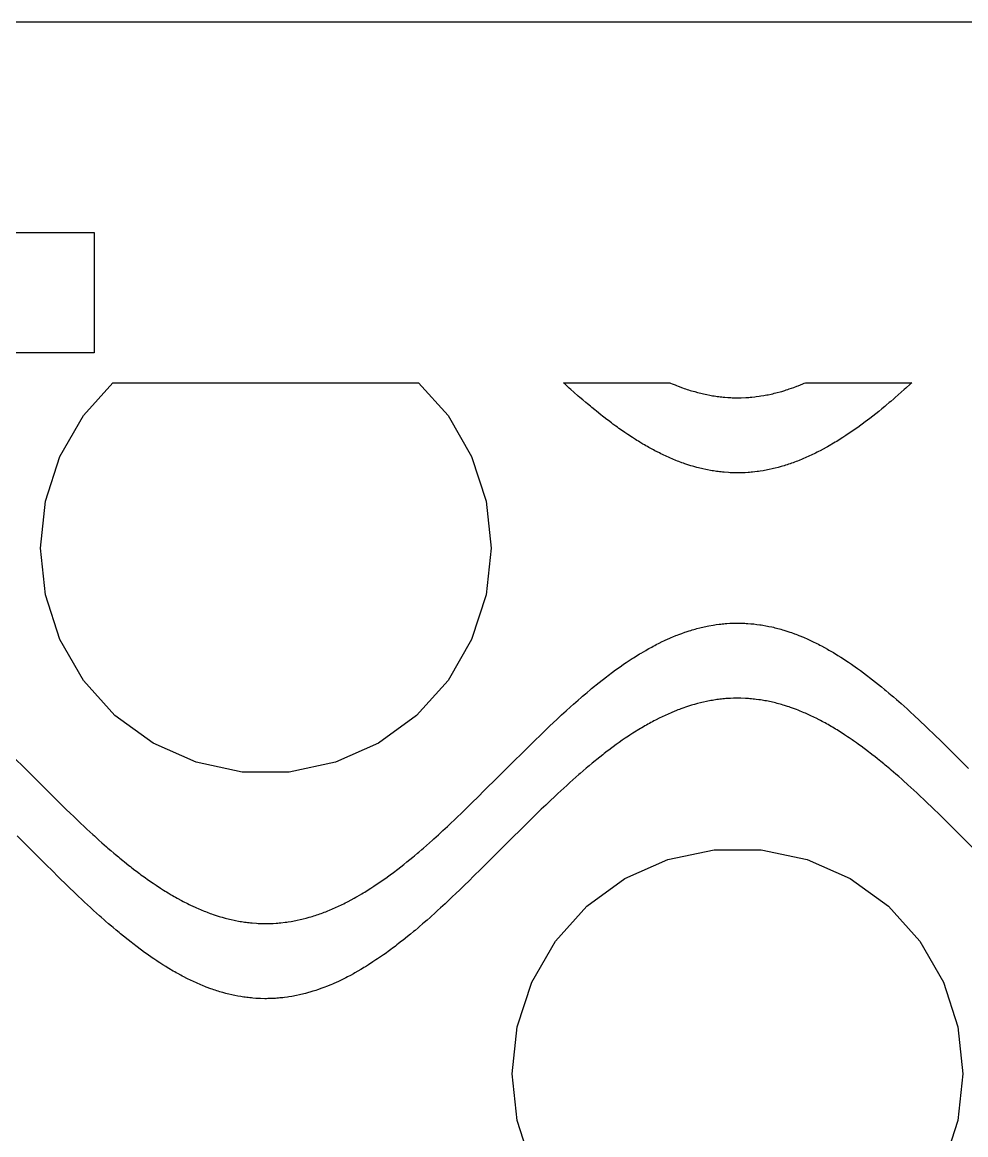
# Model space of a CAD drawing. Header units: metres. Extents: x 20 to 1108, y 20 to 485.
# Drawn here: x 571.53 to 602.94, y 447.62 to 484.65 of the extents above; entities that cross this region are included whole.
import ezdxf

# ---------------------------------------------------------------- set-up
doc = ezdxf.new("R2010")
doc.units = ezdxf.units.M

msp = doc.modelspace()

# ---------------------------------------------------------------- linework, layer by layer
for p, q in [((638.926, 484.652), (488.926, 484.652)), ((553.926, 477.652), (573.926, 477.652)), ((573.926, 477.652), (573.926, 473.652)), ((573.926, 473.652), (553.926, 473.652)), ((573.567, 471.561), (574.549, 472.652)), ((574.549, 472.652), (584.719, 472.652)), ((584.719, 472.652), (585.702, 471.561)), ((589.59, 472.612), (589.545, 472.652)), ((589.545, 472.652), (593.087, 472.652)), ((589.64, 472.567), (589.59, 472.612)), ((589.74, 472.476), (589.64, 472.567)), ((593.087, 472.652), (593.113, 472.642)), ((593.113, 472.642), (593.163, 472.62)), ((593.163, 472.62), (593.262, 472.579)), ((593.262, 472.579), (593.313, 472.559)), ((593.313, 472.559), (593.363, 472.539)), ((593.363, 472.539), (593.512, 472.484)), ((597.063, 472.445), (597.212, 472.498)), ((597.212, 472.498), (597.312, 472.535)), ((597.312, 472.535), (597.363, 472.555)), ((597.363, 472.555), (597.512, 472.616)), ((597.512, 472.616), (597.562, 472.638)), ((597.562, 472.638), (597.597, 472.652)), ((597.597, 472.652), (601.138, 472.652)), ((601.09, 472.609), (600.94, 472.472)), ((601.138, 472.652), (601.09, 472.609)), ((589.79, 472.431), (589.74, 472.476)), ((589.89, 472.342), (589.79, 472.431)), ((590.04, 472.21), (589.89, 472.342)), ((590.09, 472.166), (590.04, 472.21)), ((590.19, 472.08), (590.09, 472.166)), ((593.512, 472.484), (593.562, 472.466)), ((593.562, 472.466), (593.613, 472.448)), ((593.613, 472.448), (593.663, 472.432)), ((593.663, 472.432), (593.712, 472.416)), ((593.712, 472.416), (593.762, 472.4)), ((593.762, 472.4), (593.812, 472.385)), ((593.812, 472.385), (593.863, 472.37)), ((593.863, 472.37), (593.913, 472.356)), ((593.913, 472.356), (594.012, 472.328)), ((594.012, 472.328), (594.063, 472.316)), ((594.063, 472.316), (594.113, 472.303)), ((594.113, 472.303), (594.212, 472.279)), ((594.212, 472.279), (594.262, 472.269)), ((594.262, 472.269), (594.313, 472.258)), ((594.313, 472.258), (594.413, 472.238)), ((594.413, 472.238), (594.512, 472.221)), ((594.512, 472.221), (594.563, 472.213)), ((594.563, 472.213), (594.613, 472.205)), ((594.613, 472.205), (594.663, 472.198)), ((594.663, 472.198), (594.712, 472.193)), ((594.712, 472.193), (594.762, 472.186)), ((594.762, 472.186), (594.812, 472.181)), ((594.812, 472.181), (594.863, 472.176)), ((594.863, 472.176), (594.913, 472.171)), ((594.913, 472.171), (595.012, 472.163)), ((595.012, 472.163), (595.062, 472.16)), ((595.062, 472.16), (595.113, 472.157)), ((595.113, 472.157), (595.163, 472.155)), ((595.163, 472.155), (595.313, 472.152)), ((595.313, 472.152), (595.363, 472.152)), ((595.363, 472.152), (595.413, 472.153)), ((595.413, 472.153), (595.462, 472.153)), ((595.462, 472.153), (595.613, 472.159)), ((595.613, 472.159), (595.663, 472.163)), ((595.663, 472.163), (595.712, 472.166)), ((595.712, 472.166), (595.762, 472.17)), ((595.762, 472.17), (595.813, 472.175)), ((595.813, 472.175), (595.913, 472.185)), ((595.913, 472.185), (595.962, 472.191)), ((595.962, 472.191), (596.062, 472.204)), ((596.062, 472.204), (596.113, 472.212)), ((596.113, 472.212), (596.212, 472.228)), ((596.212, 472.228), (596.262, 472.237)), ((596.262, 472.237), (596.312, 472.246)), ((596.312, 472.246), (596.363, 472.256)), ((596.363, 472.256), (596.462, 472.277)), ((596.462, 472.277), (596.512, 472.289)), ((596.512, 472.289), (596.563, 472.301)), ((596.563, 472.301), (596.613, 472.313)), ((596.613, 472.313), (596.663, 472.325)), ((596.663, 472.325), (596.762, 472.353)), ((596.762, 472.353), (596.813, 472.367)), ((596.813, 472.367), (596.913, 472.397)), ((596.913, 472.397), (596.962, 472.413)), ((596.962, 472.413), (597.012, 472.429)), ((597.012, 472.429), (597.063, 472.445)), ((600.59, 472.162), (600.54, 472.119)), ((600.79, 472.338), (600.59, 472.162)), ((600.89, 472.427), (600.79, 472.338)), ((600.94, 472.472), (600.89, 472.427)), ((590.29, 471.995), (590.19, 472.08)), ((590.34, 471.953), (590.29, 471.995)), ((590.44, 471.869), (590.34, 471.953)), ((590.49, 471.828), (590.44, 471.869)), ((590.59, 471.746), (590.49, 471.828)), ((600.14, 471.783), (600.04, 471.701)), ((600.24, 471.865), (600.14, 471.783)), ((600.29, 471.907), (600.24, 471.865)), ((600.39, 471.991), (600.29, 471.907)), ((600.44, 472.033), (600.39, 471.991)), ((600.54, 472.119), (600.44, 472.033)), ((572.783, 470.203), (573.567, 471.561)), ((585.702, 471.561), (586.486, 470.203)), ((590.64, 471.705), (590.59, 471.746)), ((590.79, 471.585), (590.64, 471.705)), ((590.84, 471.546), (590.79, 471.585)), ((590.89, 471.507), (590.84, 471.546)), ((590.99, 471.43), (590.89, 471.507)), ((591.04, 471.392), (590.99, 471.43)), ((591.14, 471.317), (591.04, 471.392)), ((599.74, 471.465), (599.59, 471.351)), ((599.84, 471.543), (599.74, 471.465)), ((599.94, 471.621), (599.84, 471.543)), ((600.04, 471.701), (599.94, 471.621)), ((591.19, 471.279), (591.14, 471.317)), ((591.29, 471.207), (591.19, 471.279)), ((591.34, 471.171), (591.29, 471.207)), ((591.39, 471.135), (591.34, 471.171)), ((591.54, 471.029), (591.39, 471.135)), ((591.59, 470.995), (591.54, 471.029)), ((599.14, 471.027), (599.09, 470.992)), ((599.29, 471.132), (599.14, 471.027)), ((599.34, 471.167), (599.29, 471.132)), ((599.44, 471.239), (599.34, 471.167)), ((599.49, 471.277), (599.44, 471.239)), ((599.59, 471.351), (599.49, 471.277)), ((591.69, 470.928), (591.59, 470.995)), ((591.74, 470.895), (591.69, 470.928)), ((591.79, 470.862), (591.74, 470.895)), ((591.84, 470.83), (591.79, 470.862)), ((591.94, 470.766), (591.84, 470.83)), ((591.99, 470.735), (591.94, 470.766)), ((592.04, 470.704), (591.99, 470.735)), ((592.09, 470.674), (592.04, 470.704)), ((592.19, 470.613), (592.09, 470.674)), ((598.59, 470.671), (598.54, 470.641)), ((598.64, 470.701), (598.59, 470.671)), ((598.69, 470.733), (598.64, 470.701)), ((598.74, 470.763), (598.69, 470.733)), ((598.79, 470.795), (598.74, 470.763)), ((598.84, 470.827), (598.79, 470.795)), ((598.94, 470.892), (598.84, 470.827)), ((598.99, 470.925), (598.94, 470.892)), ((599.04, 470.959), (598.99, 470.925)), ((599.09, 470.992), (599.04, 470.959)), ((592.24, 470.584), (592.19, 470.613)), ((592.29, 470.556), (592.24, 470.584)), ((592.34, 470.527), (592.29, 470.556)), ((592.39, 470.499), (592.34, 470.527)), ((592.54, 470.417), (592.39, 470.499)), ((592.59, 470.391), (592.54, 470.417)), ((592.74, 470.315), (592.59, 470.391)), ((592.79, 470.29), (592.74, 470.315)), ((592.84, 470.266), (592.79, 470.29)), ((597.89, 470.287), (597.84, 470.264)), ((597.94, 470.313), (597.89, 470.287)), ((597.99, 470.337), (597.94, 470.313)), ((598.04, 470.362), (597.99, 470.337)), ((598.09, 470.389), (598.04, 470.362)), ((598.19, 470.442), (598.09, 470.389)), ((598.29, 470.496), (598.19, 470.442)), ((598.34, 470.525), (598.29, 470.496)), ((598.39, 470.553), (598.34, 470.525)), ((598.54, 470.641), (598.39, 470.553)), ((572.298, 468.712), (572.783, 470.203)), ((586.486, 470.203), (586.97, 468.712)), ((592.99, 470.195), (592.84, 470.266)), ((593.04, 470.173), (592.99, 470.195)), ((593.09, 470.152), (593.04, 470.173)), ((593.19, 470.109), (593.09, 470.152)), ((593.29, 470.068), (593.19, 470.109)), ((593.34, 470.048), (593.29, 470.068)), ((593.39, 470.028), (593.34, 470.048)), ((593.49, 469.991), (593.39, 470.028)), ((593.54, 469.974), (593.49, 469.991)), ((593.59, 469.956), (593.54, 469.974)), ((593.69, 469.923), (593.59, 469.956)), ((593.79, 469.892), (593.69, 469.923)), ((596.94, 469.905), (596.89, 469.89)), ((596.99, 469.922), (596.94, 469.905)), ((597.04, 469.938), (596.99, 469.922)), ((597.09, 469.955), (597.04, 469.938)), ((597.14, 469.972), (597.09, 469.955)), ((597.19, 469.99), (597.14, 469.972)), ((597.24, 470.008), (597.19, 469.99)), ((597.29, 470.027), (597.24, 470.008)), ((597.34, 470.046), (597.29, 470.027)), ((597.39, 470.066), (597.34, 470.046)), ((597.49, 470.107), (597.39, 470.066)), ((597.54, 470.128), (597.49, 470.107)), ((597.59, 470.15), (597.54, 470.128)), ((597.64, 470.171), (597.59, 470.15)), ((597.69, 470.194), (597.64, 470.171)), ((597.74, 470.217), (597.69, 470.194)), ((597.79, 470.239), (597.74, 470.217)), ((597.84, 470.264), (597.79, 470.239)), ((593.84, 469.876), (593.79, 469.892)), ((593.89, 469.861), (593.84, 469.876)), ((593.99, 469.834), (593.89, 469.861)), ((594.04, 469.821), (593.99, 469.834)), ((594.09, 469.809), (594.04, 469.821)), ((594.14, 469.796), (594.09, 469.809)), ((594.19, 469.784), (594.14, 469.796)), ((594.29, 469.763), (594.19, 469.784)), ((594.34, 469.753), (594.29, 469.763)), ((594.44, 469.734), (594.34, 469.753)), ((594.49, 469.725), (594.44, 469.734)), ((594.54, 469.717), (594.49, 469.725)), ((594.59, 469.709), (594.54, 469.717)), ((594.64, 469.701), (594.59, 469.709)), ((594.69, 469.695), (594.64, 469.701)), ((594.74, 469.689), (594.69, 469.695)), ((594.79, 469.683), (594.74, 469.689)), ((594.84, 469.678), (594.79, 469.683)), ((594.89, 469.673), (594.84, 469.678)), ((595.04, 469.661), (594.89, 469.673)), ((595.09, 469.659), (595.04, 469.661)), ((595.14, 469.656), (595.09, 469.659)), ((595.19, 469.654), (595.14, 469.656)), ((595.29, 469.652), (595.19, 469.654)), ((595.39, 469.652), (595.29, 469.652)), ((595.49, 469.654), (595.39, 469.652)), ((595.59, 469.658), (595.49, 469.654)), ((595.69, 469.664), (595.59, 469.658)), ((595.74, 469.668), (595.69, 469.664)), ((595.79, 469.673), (595.74, 469.668)), ((595.84, 469.677), (595.79, 469.673)), ((595.99, 469.694), (595.84, 469.677)), ((596.04, 469.701), (595.99, 469.694)), ((596.09, 469.708), (596.04, 469.701)), ((596.19, 469.724), (596.09, 469.708)), ((596.24, 469.733), (596.19, 469.724)), ((596.29, 469.742), (596.24, 469.733)), ((596.34, 469.752), (596.29, 469.742)), ((596.39, 469.762), (596.34, 469.752)), ((596.49, 469.783), (596.39, 469.762)), ((596.54, 469.795), (596.49, 469.783)), ((596.59, 469.808), (596.54, 469.795)), ((596.69, 469.833), (596.59, 469.808)), ((596.79, 469.861), (596.69, 469.833)), ((596.84, 469.875), (596.79, 469.861)), ((596.89, 469.89), (596.84, 469.875)), ((572.134, 467.152), (572.298, 468.712)), ((586.97, 468.712), (587.134, 467.152)), ((572.298, 465.593), (572.134, 467.152)), ((587.134, 467.152), (586.97, 465.593)), ((572.783, 464.102), (572.298, 465.593)), ((586.97, 465.593), (586.486, 464.102)), ((593.582, 464.346), (593.632, 464.362)), ((593.632, 464.362), (593.732, 464.396)), ((593.732, 464.396), (593.782, 464.411)), ((593.782, 464.411), (593.832, 464.426)), ((593.832, 464.426), (593.882, 464.441)), ((593.882, 464.441), (593.932, 464.455)), ((593.932, 464.455), (593.982, 464.469)), ((593.982, 464.469), (594.082, 464.494)), ((594.082, 464.494), (594.132, 464.507)), ((594.132, 464.507), (594.182, 464.519)), ((594.182, 464.519), (594.332, 464.551)), ((594.332, 464.551), (594.382, 464.561)), ((594.382, 464.561), (594.532, 464.587)), ((594.532, 464.587), (594.582, 464.595)), ((594.582, 464.595), (594.632, 464.602)), ((594.632, 464.602), (594.732, 464.615)), ((594.732, 464.615), (594.782, 464.621)), ((594.782, 464.621), (594.832, 464.626)), ((594.832, 464.626), (594.882, 464.631)), ((594.882, 464.631), (594.932, 464.636)), ((594.932, 464.636), (594.982, 464.64)), ((594.982, 464.64), (595.082, 464.646)), ((595.082, 464.646), (595.132, 464.649)), ((595.132, 464.649), (595.182, 464.65)), ((595.182, 464.65), (595.232, 464.652)), ((595.232, 464.652), (595.282, 464.652)), ((595.282, 464.652), (595.382, 464.652)), ((595.382, 464.652), (595.482, 464.651)), ((595.482, 464.651), (595.582, 464.647)), ((595.582, 464.647), (595.632, 464.644)), ((595.632, 464.644), (595.682, 464.641)), ((595.682, 464.641), (595.782, 464.633)), ((595.782, 464.633), (595.832, 464.628)), ((595.832, 464.628), (595.882, 464.623)), ((595.882, 464.623), (595.982, 464.611)), ((595.982, 464.611), (596.082, 464.598)), ((596.082, 464.598), (596.132, 464.59)), ((596.132, 464.59), (596.182, 464.582)), ((596.182, 464.582), (596.282, 464.565)), ((596.282, 464.565), (596.332, 464.555)), ((596.332, 464.555), (596.382, 464.545)), ((596.382, 464.545), (596.482, 464.524)), ((596.482, 464.524), (596.532, 464.512)), ((596.532, 464.512), (596.582, 464.499)), ((596.582, 464.499), (596.632, 464.487)), ((596.632, 464.487), (596.782, 464.446)), ((596.782, 464.446), (596.832, 464.432)), ((596.832, 464.432), (596.882, 464.417)), ((596.882, 464.417), (596.982, 464.386)), ((596.982, 464.386), (597.082, 464.353)), ((597.082, 464.353), (597.132, 464.335)), ((573.567, 462.744), (572.783, 464.102)), ((586.486, 464.102), (585.702, 462.744)), ((592.632, 463.936), (592.732, 463.986)), ((592.732, 463.986), (592.832, 464.035)), ((592.832, 464.035), (592.882, 464.06)), ((592.882, 464.06), (592.932, 464.083)), ((592.932, 464.083), (593.082, 464.151)), ((593.082, 464.151), (593.132, 464.172)), ((593.132, 464.172), (593.182, 464.194)), ((593.182, 464.194), (593.282, 464.235)), ((593.282, 464.235), (593.332, 464.254)), ((593.332, 464.254), (593.382, 464.274)), ((593.382, 464.274), (593.482, 464.311)), ((593.482, 464.311), (593.582, 464.346)), ((597.132, 464.335), (597.232, 464.3)), ((597.232, 464.3), (597.282, 464.28)), ((597.282, 464.28), (597.332, 464.262)), ((597.332, 464.262), (597.382, 464.242)), ((597.382, 464.242), (597.532, 464.181)), ((597.532, 464.181), (597.582, 464.159)), ((597.582, 464.159), (597.632, 464.137)), ((597.632, 464.137), (597.682, 464.115)), ((597.682, 464.115), (597.832, 464.045)), ((597.832, 464.045), (597.882, 464.022)), ((597.882, 464.022), (597.932, 463.996)), ((597.932, 463.996), (597.982, 463.972)), ((592.032, 463.596), (592.082, 463.627)), ((592.082, 463.627), (592.132, 463.657)), ((592.132, 463.657), (592.282, 463.745)), ((592.282, 463.745), (592.332, 463.774)), ((592.332, 463.774), (592.382, 463.802)), ((592.382, 463.802), (592.482, 463.857)), ((592.482, 463.857), (592.532, 463.883)), ((592.532, 463.883), (592.582, 463.91)), ((592.582, 463.91), (592.632, 463.936)), ((597.982, 463.972), (598.032, 463.946)), ((598.032, 463.946), (598.082, 463.92)), ((598.082, 463.92), (598.132, 463.895)), ((598.132, 463.895), (598.332, 463.785)), ((598.332, 463.785), (598.382, 463.757)), ((598.382, 463.757), (598.532, 463.669)), ((598.532, 463.669), (598.582, 463.639)), ((598.582, 463.639), (598.632, 463.609)), ((591.432, 463.2), (591.532, 463.27)), ((591.532, 463.27), (591.582, 463.304)), ((591.582, 463.304), (591.632, 463.338)), ((591.632, 463.338), (591.732, 463.404)), ((591.732, 463.404), (591.832, 463.47)), ((591.832, 463.47), (591.882, 463.502)), ((591.882, 463.502), (591.932, 463.534)), ((591.932, 463.534), (591.982, 463.566)), ((591.982, 463.566), (592.032, 463.596)), ((598.632, 463.609), (598.682, 463.578)), ((598.682, 463.578), (598.782, 463.516)), ((598.782, 463.516), (598.832, 463.484)), ((598.832, 463.484), (598.882, 463.451)), ((598.882, 463.451), (599.032, 463.352)), ((599.032, 463.352), (599.132, 463.283)), ((599.132, 463.283), (599.182, 463.249)), ((599.182, 463.249), (599.332, 463.144)), ((590.882, 462.792), (590.982, 462.869)), ((590.982, 462.869), (591.032, 462.907)), ((591.032, 462.907), (591.082, 462.944)), ((591.082, 462.944), (591.132, 462.983)), ((591.132, 462.983), (591.182, 463.02)), ((591.182, 463.02), (591.282, 463.093)), ((591.282, 463.093), (591.332, 463.129)), ((591.332, 463.129), (591.382, 463.164)), ((591.382, 463.164), (591.432, 463.2)), ((599.332, 463.144), (599.432, 463.071)), ((599.432, 463.071), (599.532, 462.997)), ((599.532, 462.997), (599.632, 462.922)), ((599.632, 462.922), (599.682, 462.885)), ((599.682, 462.885), (599.732, 462.846)), ((574.616, 461.579), (573.567, 462.744)), ((585.702, 462.744), (584.653, 461.579)), ((590.482, 462.471), (590.582, 462.553)), ((590.582, 462.553), (590.632, 462.593)), ((590.632, 462.593), (590.732, 462.674)), ((590.732, 462.674), (590.832, 462.753)), ((590.832, 462.753), (590.882, 462.792)), ((599.732, 462.846), (599.832, 462.769)), ((599.832, 462.769), (599.932, 462.69)), ((599.932, 462.69), (600.032, 462.61)), ((600.032, 462.61), (600.132, 462.528)), ((600.132, 462.528), (600.232, 462.446)), ((590.032, 462.088), (590.132, 462.175)), ((590.132, 462.175), (590.182, 462.218)), ((590.182, 462.218), (590.282, 462.303)), ((590.282, 462.303), (590.332, 462.346)), ((590.332, 462.346), (590.432, 462.429)), ((590.432, 462.429), (590.482, 462.471)), ((594.855, 462.129), (594.804, 462.124)), ((594.905, 462.133), (594.855, 462.129)), ((594.955, 462.138), (594.905, 462.133)), ((595.004, 462.141), (594.955, 462.138)), ((595.054, 462.145), (595.004, 462.141)), ((595.105, 462.147), (595.054, 462.145)), ((595.205, 462.151), (595.105, 462.147)), ((595.304, 462.152), (595.205, 462.151)), ((595.405, 462.152), (595.304, 462.152)), ((595.455, 462.152), (595.405, 462.152)), ((595.604, 462.146), (595.455, 462.152)), ((595.655, 462.143), (595.604, 462.146)), ((595.705, 462.14), (595.655, 462.143)), ((595.754, 462.136), (595.705, 462.14)), ((595.804, 462.131), (595.754, 462.136)), ((595.855, 462.126), (595.804, 462.131)), ((600.232, 462.446), (600.282, 462.404)), ((600.282, 462.404), (600.382, 462.32)), ((600.382, 462.32), (600.482, 462.236)), ((600.482, 462.236), (600.532, 462.193)), ((600.532, 462.193), (600.632, 462.106)), ((589.632, 461.732), (589.782, 461.866)), ((589.782, 461.866), (589.882, 461.956)), ((589.882, 461.956), (590.032, 462.088)), ((593.355, 461.763), (593.304, 461.743)), ((593.405, 461.781), (593.355, 461.763)), ((593.455, 461.801), (593.405, 461.781)), ((593.554, 461.836), (593.455, 461.801)), ((593.605, 461.854), (593.554, 461.836)), ((593.705, 461.887), (593.605, 461.854)), ((593.804, 461.918), (593.705, 461.887)), ((593.855, 461.933), (593.804, 461.918)), ((593.905, 461.947), (593.855, 461.933)), ((594.004, 461.975), (593.905, 461.947)), ((594.104, 462), (594.004, 461.975)), ((594.155, 462.012), (594.104, 462)), ((594.205, 462.024), (594.155, 462.012)), ((594.304, 462.045), (594.205, 462.024)), ((594.354, 462.055), (594.304, 462.045)), ((594.405, 462.065), (594.354, 462.055)), ((594.455, 462.074), (594.405, 462.065)), ((594.504, 462.082), (594.455, 462.074)), ((594.554, 462.091), (594.504, 462.082)), ((594.605, 462.098), (594.554, 462.091)), ((594.655, 462.106), (594.605, 462.098)), ((594.705, 462.111), (594.655, 462.106)), ((594.754, 462.118), (594.705, 462.111)), ((594.804, 462.124), (594.754, 462.118)), ((595.905, 462.121), (595.855, 462.126)), ((595.955, 462.115), (595.905, 462.121)), ((596.054, 462.102), (595.955, 462.115)), ((596.105, 462.095), (596.054, 462.102)), ((596.155, 462.087), (596.105, 462.095)), ((596.254, 462.069), (596.155, 462.087)), ((596.304, 462.06), (596.254, 462.069)), ((596.355, 462.05), (596.304, 462.06)), ((596.405, 462.04), (596.355, 462.05)), ((596.455, 462.029), (596.405, 462.04)), ((596.604, 461.994), (596.455, 462.029)), ((596.655, 461.982), (596.604, 461.994)), ((596.804, 461.941), (596.655, 461.982)), ((596.854, 461.926), (596.804, 461.941)), ((596.905, 461.91), (596.854, 461.926)), ((597.004, 461.879), (596.905, 461.91)), ((597.054, 461.862), (597.004, 461.879)), ((597.105, 461.845), (597.054, 461.862)), ((597.205, 461.81), (597.105, 461.845)), ((597.304, 461.773), (597.205, 461.81)), ((597.355, 461.753), (597.304, 461.773)), ((600.632, 462.106), (600.782, 461.974)), ((600.782, 461.974), (600.882, 461.885)), ((600.882, 461.885), (600.982, 461.795)), ((600.982, 461.795), (601.082, 461.704)), ((575.884, 460.657), (574.616, 461.579)), ((584.653, 461.579), (583.384, 460.657)), ((589.082, 461.22), (589.332, 461.455)), ((589.332, 461.455), (589.382, 461.501)), ((589.382, 461.501), (589.482, 461.594)), ((589.482, 461.594), (589.632, 461.732)), ((592.554, 461.396), (592.504, 461.368)), ((592.605, 461.422), (592.554, 461.396)), ((592.754, 461.498), (592.605, 461.422)), ((592.804, 461.523), (592.754, 461.498)), ((592.854, 461.546), (592.804, 461.523)), ((592.905, 461.57), (592.854, 461.546)), ((592.955, 461.593), (592.905, 461.57)), ((593.004, 461.616), (592.955, 461.593)), ((593.054, 461.638), (593.004, 461.616)), ((593.104, 461.66), (593.054, 461.638)), ((593.155, 461.682), (593.104, 461.66)), ((593.304, 461.743), (593.155, 461.682)), ((597.405, 461.734), (597.355, 461.753)), ((597.504, 461.693), (597.405, 461.734)), ((597.554, 461.671), (597.504, 461.693)), ((597.605, 461.65), (597.554, 461.671)), ((597.754, 461.582), (597.605, 461.65)), ((597.804, 461.559), (597.754, 461.582)), ((597.854, 461.534), (597.804, 461.559)), ((597.905, 461.51), (597.854, 461.534)), ((597.955, 461.486), (597.905, 461.51)), ((598.054, 461.435), (597.955, 461.486)), ((598.104, 461.408), (598.054, 461.435)), ((598.155, 461.382), (598.104, 461.408)), ((601.082, 461.704), (601.232, 461.567)), ((601.232, 461.567), (601.382, 461.427)), ((601.382, 461.427), (601.632, 461.192)), ((588.832, 460.981), (588.932, 461.076)), ((588.932, 461.076), (589.082, 461.22)), ((592.054, 461.111), (591.905, 461.017)), ((592.105, 461.141), (592.054, 461.111)), ((592.155, 461.17), (592.105, 461.141)), ((592.205, 461.2), (592.155, 461.17)), ((592.254, 461.229), (592.205, 461.2)), ((592.304, 461.258), (592.254, 461.229)), ((592.355, 461.286), (592.304, 461.258)), ((592.405, 461.314), (592.355, 461.286)), ((592.455, 461.342), (592.405, 461.314)), ((592.504, 461.368), (592.455, 461.342)), ((598.205, 461.356), (598.155, 461.382)), ((598.254, 461.328), (598.205, 461.356)), ((598.304, 461.3), (598.254, 461.328)), ((598.355, 461.273), (598.304, 461.3)), ((598.405, 461.243), (598.355, 461.273)), ((598.455, 461.215), (598.405, 461.243)), ((598.504, 461.186), (598.455, 461.215)), ((598.554, 461.155), (598.504, 461.186)), ((598.605, 461.125), (598.554, 461.155)), ((598.655, 461.095), (598.605, 461.125)), ((598.804, 461.001), (598.655, 461.095)), ((601.632, 461.192), (601.932, 460.903)), ((577.317, 460.02), (575.884, 460.657)), ((583.384, 460.657), (581.952, 460.02)), ((588.332, 460.492), (588.532, 460.689)), ((588.532, 460.689), (588.832, 460.981)), ((591.405, 460.681), (591.304, 460.609)), ((591.504, 460.751), (591.405, 460.681)), ((591.604, 460.819), (591.504, 460.751)), ((591.705, 460.887), (591.604, 460.819)), ((591.754, 460.92), (591.705, 460.887)), ((591.854, 460.985), (591.754, 460.92)), ((591.905, 461.017), (591.854, 460.985)), ((598.855, 460.969), (598.804, 461.001)), ((598.905, 460.937), (598.855, 460.969)), ((599.004, 460.87), (598.905, 460.937)), ((599.054, 460.836), (599.004, 460.87)), ((599.155, 460.768), (599.054, 460.836)), ((599.205, 460.734), (599.155, 460.768)), ((599.304, 460.663), (599.205, 460.734)), ((599.354, 460.627), (599.304, 460.663)), ((601.932, 460.903), (602.082, 460.758)), ((602.082, 460.758), (602.432, 460.414)), ((587.932, 460.096), (588.132, 460.295)), ((588.132, 460.295), (588.332, 460.492)), ((590.905, 460.309), (590.855, 460.271)), ((591.004, 460.386), (590.905, 460.309)), ((591.054, 460.424), (591.004, 460.386)), ((591.155, 460.499), (591.054, 460.424)), ((591.205, 460.536), (591.155, 460.499)), ((591.304, 460.609), (591.205, 460.536)), ((599.405, 460.591), (599.354, 460.627)), ((599.455, 460.555), (599.405, 460.591)), ((599.554, 460.481), (599.455, 460.555)), ((599.605, 460.444), (599.554, 460.481)), ((599.705, 460.367), (599.605, 460.444)), ((599.754, 460.328), (599.705, 460.367)), ((599.855, 460.251), (599.754, 460.328)), ((602.432, 460.414), (602.732, 460.116)), ((571.232, 460.199), (571.632, 459.801)), ((578.85, 459.694), (577.317, 460.02)), ((581.952, 460.02), (580.418, 459.694)), ((587.332, 459.496), (587.932, 460.096)), ((590.504, 459.989), (590.405, 459.906)), ((590.604, 460.071), (590.504, 459.989)), ((590.655, 460.111), (590.604, 460.071)), ((590.754, 460.192), (590.655, 460.111)), ((590.855, 460.271), (590.754, 460.192)), ((599.905, 460.211), (599.855, 460.251)), ((600.004, 460.132), (599.905, 460.211)), ((600.105, 460.051), (600.004, 460.132)), ((600.205, 459.969), (600.105, 460.051)), ((600.254, 459.927), (600.205, 459.969)), ((600.304, 459.886), (600.254, 459.927)), ((602.732, 460.116), (603.032, 459.817)), ((571.632, 459.801), (572.232, 459.201)), ((580.418, 459.694), (578.85, 459.694)), ((590.054, 459.608), (589.855, 459.432)), ((590.105, 459.652), (590.054, 459.608)), ((590.205, 459.737), (590.105, 459.652)), ((590.304, 459.822), (590.205, 459.737)), ((590.354, 459.864), (590.304, 459.822)), ((590.405, 459.906), (590.354, 459.864)), ((600.405, 459.801), (600.304, 459.886)), ((600.455, 459.759), (600.405, 459.801)), ((600.604, 459.63), (600.455, 459.759)), ((600.705, 459.542), (600.604, 459.63)), ((600.804, 459.454), (600.705, 459.542)), ((572.232, 459.201), (572.632, 458.805)), ((586.932, 459.098), (587.332, 459.496)), ((589.655, 459.252), (589.554, 459.16)), ((589.754, 459.342), (589.655, 459.252)), ((589.855, 459.432), (589.754, 459.342)), ((600.855, 459.409), (600.804, 459.454)), ((601.004, 459.275), (600.855, 459.409)), ((601.105, 459.184), (601.004, 459.275)), ((601.205, 459.092), (601.105, 459.184)), ((572.632, 458.805), (572.832, 458.609)), ((586.532, 458.702), (586.682, 458.85)), ((586.682, 458.85), (586.932, 459.098)), ((589.254, 458.882), (589.104, 458.741)), ((589.354, 458.976), (589.254, 458.882)), ((589.455, 459.069), (589.354, 458.976)), ((589.554, 459.16), (589.455, 459.069)), ((601.304, 458.999), (601.205, 459.092)), ((601.405, 458.906), (601.304, 458.999)), ((601.554, 458.765), (601.405, 458.906)), ((572.832, 458.609), (572.982, 458.462)), ((572.982, 458.462), (573.132, 458.318)), ((586.232, 458.409), (586.382, 458.555)), ((586.382, 458.555), (586.532, 458.702)), ((588.804, 458.454), (588.705, 458.357)), ((588.955, 458.598), (588.804, 458.454)), ((589.104, 458.741), (588.955, 458.598)), ((601.655, 458.67), (601.554, 458.765)), ((601.804, 458.527), (601.655, 458.67)), ((602.105, 458.236), (601.804, 458.527)), ((573.132, 458.318), (573.232, 458.221)), ((573.232, 458.221), (573.382, 458.078)), ((573.382, 458.078), (573.482, 457.984)), ((585.782, 457.98), (585.932, 458.121)), ((585.932, 458.121), (586.232, 458.409)), ((588.405, 458.064), (588.155, 457.817)), ((588.554, 458.211), (588.405, 458.064)), ((588.705, 458.357), (588.554, 458.211)), ((602.504, 457.842), (602.105, 458.236)), ((573.482, 457.984), (573.582, 457.89)), ((573.582, 457.89), (573.682, 457.796)), ((573.682, 457.796), (573.782, 457.704)), ((573.782, 457.704), (573.882, 457.612)), ((585.382, 457.609), (585.532, 457.746)), ((585.532, 457.746), (585.682, 457.885)), ((585.682, 457.885), (585.782, 457.98)), ((588.155, 457.817), (587.804, 457.469)), ((602.754, 457.594), (602.504, 457.842)), ((572.155, 456.778), (571.355, 457.577)), ((573.882, 457.612), (573.932, 457.567)), ((573.932, 457.567), (574.032, 457.476)), ((574.032, 457.476), (574.082, 457.431)), ((574.082, 457.431), (574.182, 457.342)), ((574.182, 457.342), (574.332, 457.21)), ((584.882, 457.162), (585.082, 457.338)), ((585.082, 457.338), (585.182, 457.427)), ((585.182, 457.427), (585.232, 457.472)), ((585.232, 457.472), (585.382, 457.609)), ((587.804, 457.469), (587.054, 456.72)), ((603.405, 456.944), (602.754, 457.594)), ((574.332, 457.21), (574.382, 457.166)), ((574.382, 457.166), (574.482, 457.08)), ((574.482, 457.08), (574.582, 456.995)), ((574.582, 456.995), (574.632, 456.953)), ((574.632, 456.953), (574.732, 456.869)), ((584.582, 456.907), (584.682, 456.991)), ((584.682, 456.991), (584.732, 457.033)), ((584.732, 457.033), (584.832, 457.119)), ((584.832, 457.119), (584.882, 457.162)), ((593.025, 456.785), (594.558, 457.111)), ((594.558, 457.111), (596.126, 457.111)), ((596.126, 457.111), (597.66, 456.785)), ((572.304, 456.629), (572.155, 456.778)), ((572.554, 456.381), (572.304, 456.629)), ((574.732, 456.869), (574.782, 456.828)), ((574.782, 456.828), (574.882, 456.746)), ((574.882, 456.746), (574.932, 456.705)), ((574.932, 456.705), (575.082, 456.585)), ((575.082, 456.585), (575.132, 456.546)), ((584.132, 456.543), (584.232, 456.621)), ((584.232, 456.621), (584.332, 456.701)), ((584.332, 456.701), (584.432, 456.783)), ((584.432, 456.783), (584.532, 456.865)), ((584.532, 456.865), (584.582, 456.907)), ((587.054, 456.72), (586.804, 456.471)), ((591.592, 456.148), (593.025, 456.785)), ((597.66, 456.785), (599.092, 456.148)), ((572.705, 456.234), (572.554, 456.381)), ((572.804, 456.135), (572.705, 456.234)), ((575.132, 456.546), (575.182, 456.507)), ((575.182, 456.507), (575.282, 456.43)), ((575.282, 456.43), (575.332, 456.392)), ((575.332, 456.392), (575.432, 456.317)), ((575.432, 456.317), (575.482, 456.279)), ((575.482, 456.279), (575.582, 456.207)), ((575.582, 456.207), (575.632, 456.171)), ((583.632, 456.167), (583.732, 456.239)), ((583.732, 456.239), (583.782, 456.277)), ((583.782, 456.277), (583.882, 456.351)), ((583.882, 456.351), (584.032, 456.465)), ((584.032, 456.465), (584.132, 456.543)), ((586.554, 456.225), (586.405, 456.077)), ((586.804, 456.471), (586.554, 456.225)), ((572.955, 455.988), (572.804, 456.135)), ((573.105, 455.844), (572.955, 455.988)), ((573.254, 455.699), (573.105, 455.844)), ((575.632, 456.171), (575.682, 456.135)), ((575.682, 456.135), (575.832, 456.029)), ((575.832, 456.029), (575.882, 455.995)), ((575.882, 455.995), (575.982, 455.928)), ((575.982, 455.928), (576.032, 455.895)), ((576.032, 455.895), (576.082, 455.862)), ((576.082, 455.862), (576.132, 455.83)), ((583.132, 455.827), (583.232, 455.892)), ((583.232, 455.892), (583.282, 455.925)), ((583.282, 455.925), (583.332, 455.959)), ((583.332, 455.959), (583.382, 455.992)), ((583.382, 455.992), (583.432, 456.027)), ((583.432, 456.027), (583.582, 456.132)), ((583.582, 456.132), (583.632, 456.167)), ((586.254, 455.932), (586.105, 455.786)), ((586.405, 456.077), (586.254, 455.932)), ((590.324, 455.226), (591.592, 456.148)), ((599.092, 456.148), (600.361, 455.226)), ((573.405, 455.557), (573.254, 455.699)), ((573.504, 455.462), (573.405, 455.557)), ((576.132, 455.83), (576.232, 455.766)), ((576.232, 455.766), (576.282, 455.735)), ((576.282, 455.735), (576.332, 455.704)), ((576.332, 455.704), (576.382, 455.674)), ((576.382, 455.674), (576.482, 455.613)), ((576.482, 455.613), (576.532, 455.584)), ((576.532, 455.584), (576.582, 455.556)), ((576.582, 455.556), (576.632, 455.527)), ((576.632, 455.527), (576.682, 455.499)), ((576.682, 455.499), (576.832, 455.417)), ((582.482, 455.442), (582.582, 455.496)), ((582.582, 455.496), (582.632, 455.525)), ((582.632, 455.525), (582.682, 455.553)), ((582.682, 455.553), (582.832, 455.641)), ((582.832, 455.641), (582.882, 455.671)), ((582.882, 455.671), (582.932, 455.701)), ((582.932, 455.701), (582.982, 455.733)), ((582.982, 455.733), (583.032, 455.763)), ((583.032, 455.763), (583.082, 455.795)), ((583.082, 455.795), (583.132, 455.827)), ((585.855, 455.548), (585.754, 455.453)), ((585.955, 455.643), (585.855, 455.548)), ((586.105, 455.786), (585.955, 455.643)), ((573.605, 455.368), (573.504, 455.462)), ((573.804, 455.183), (573.605, 455.368)), ((573.905, 455.092), (573.804, 455.183)), ((576.832, 455.417), (576.882, 455.391)), ((576.882, 455.391), (577.032, 455.315)), ((577.032, 455.315), (577.082, 455.29)), ((577.082, 455.29), (577.132, 455.266)), ((577.132, 455.266), (577.282, 455.195)), ((577.282, 455.195), (577.332, 455.173)), ((577.332, 455.173), (577.382, 455.152)), ((577.382, 455.152), (577.482, 455.109)), ((577.482, 455.109), (577.582, 455.068)), ((581.682, 455.066), (581.782, 455.107)), ((581.782, 455.107), (581.832, 455.128)), ((581.832, 455.128), (581.882, 455.15)), ((581.882, 455.15), (581.932, 455.171)), ((581.932, 455.171), (581.982, 455.194)), ((581.982, 455.194), (582.032, 455.217)), ((582.032, 455.217), (582.082, 455.239)), ((582.082, 455.239), (582.132, 455.264)), ((582.132, 455.264), (582.182, 455.287)), ((582.182, 455.287), (582.232, 455.313)), ((582.232, 455.313), (582.282, 455.337)), ((582.282, 455.337), (582.332, 455.362)), ((582.332, 455.362), (582.382, 455.389)), ((582.382, 455.389), (582.482, 455.442)), ((585.455, 455.175), (585.354, 455.083)), ((585.604, 455.313), (585.455, 455.175)), ((585.754, 455.453), (585.604, 455.313)), ((589.275, 454.061), (590.324, 455.226)), ((600.361, 455.226), (601.41, 454.061)), ((574.004, 455.001), (573.905, 455.092)), ((574.104, 454.911), (574.004, 455.001)), ((574.155, 454.866), (574.104, 454.911)), ((574.254, 454.777), (574.155, 454.866)), ((574.304, 454.735), (574.254, 454.777)), ((574.405, 454.647), (574.304, 454.735)), ((577.582, 455.068), (577.632, 455.048)), ((577.632, 455.048), (577.682, 455.028)), ((577.682, 455.028), (577.782, 454.991)), ((577.782, 454.991), (577.832, 454.974)), ((577.832, 454.974), (577.882, 454.956)), ((577.882, 454.956), (577.982, 454.923)), ((577.982, 454.923), (578.082, 454.892)), ((578.082, 454.892), (578.132, 454.876)), ((578.132, 454.876), (578.182, 454.861)), ((578.182, 454.861), (578.282, 454.834)), ((578.282, 454.834), (578.332, 454.821)), ((578.332, 454.821), (578.382, 454.809)), ((578.382, 454.809), (578.432, 454.796)), ((578.432, 454.796), (578.482, 454.784)), ((578.482, 454.784), (578.582, 454.763)), ((578.582, 454.763), (578.632, 454.753)), ((578.632, 454.753), (578.732, 454.734)), ((578.732, 454.734), (578.782, 454.725)), ((578.782, 454.725), (578.832, 454.717)), ((580.382, 454.708), (580.482, 454.724)), ((580.482, 454.724), (580.532, 454.733)), ((580.532, 454.733), (580.582, 454.742)), ((580.582, 454.742), (580.632, 454.752)), ((580.632, 454.752), (580.682, 454.762)), ((580.682, 454.762), (580.782, 454.783)), ((580.782, 454.783), (580.832, 454.795)), ((580.832, 454.795), (580.882, 454.808)), ((580.882, 454.808), (580.982, 454.833)), ((580.982, 454.833), (581.082, 454.861)), ((581.082, 454.861), (581.132, 454.875)), ((581.132, 454.875), (581.182, 454.89)), ((581.182, 454.89), (581.232, 454.905)), ((581.232, 454.905), (581.282, 454.922)), ((581.282, 454.922), (581.332, 454.938)), ((581.332, 454.938), (581.382, 454.955)), ((581.382, 454.955), (581.432, 454.972)), ((581.432, 454.972), (581.482, 454.99)), ((581.482, 454.99), (581.532, 455.008)), ((581.532, 455.008), (581.582, 455.027)), ((581.582, 455.027), (581.632, 455.046)), ((581.632, 455.046), (581.682, 455.066)), ((585.004, 454.77), (584.905, 454.683)), ((585.105, 454.859), (585.004, 454.77)), ((585.155, 454.902), (585.105, 454.859)), ((585.254, 454.992), (585.155, 454.902)), ((585.354, 455.083), (585.254, 454.992)), ((574.504, 454.561), (574.405, 454.647)), ((574.554, 454.519), (574.504, 454.561)), ((574.655, 454.434), (574.554, 454.519)), ((574.754, 454.351), (574.655, 454.434)), ((578.832, 454.717), (578.882, 454.709)), ((578.882, 454.709), (578.932, 454.701)), ((578.932, 454.701), (578.982, 454.695)), ((578.982, 454.695), (579.032, 454.689)), ((579.032, 454.689), (579.082, 454.683)), ((579.082, 454.683), (579.132, 454.678)), ((579.132, 454.678), (579.182, 454.673)), ((579.182, 454.673), (579.332, 454.661)), ((579.332, 454.661), (579.382, 454.659)), ((579.382, 454.659), (579.432, 454.656)), ((579.432, 454.656), (579.482, 454.654)), ((579.482, 454.654), (579.582, 454.652)), ((579.582, 454.652), (579.682, 454.652)), ((579.682, 454.652), (579.782, 454.654)), ((579.782, 454.654), (579.882, 454.658)), ((579.882, 454.658), (579.982, 454.664)), ((579.982, 454.664), (580.032, 454.668)), ((580.032, 454.668), (580.082, 454.673)), ((580.082, 454.673), (580.132, 454.677)), ((580.132, 454.677), (580.282, 454.694)), ((580.282, 454.694), (580.332, 454.701)), ((580.332, 454.701), (580.382, 454.708)), ((584.554, 454.384), (584.455, 454.302)), ((584.605, 454.426), (584.554, 454.384)), ((584.705, 454.511), (584.605, 454.426)), ((584.754, 454.553), (584.705, 454.511)), ((584.855, 454.639), (584.754, 454.553)), ((584.905, 454.683), (584.855, 454.639)), ((574.804, 454.31), (574.754, 454.351)), ((574.905, 454.228), (574.804, 454.31)), ((575.054, 454.108), (574.905, 454.228)), ((575.155, 454.028), (575.054, 454.108)), ((575.205, 453.989), (575.155, 454.028)), ((575.354, 453.875), (575.205, 453.989)), ((584.054, 453.983), (584.004, 453.944)), ((584.155, 454.061), (584.054, 453.983)), ((584.205, 454.1), (584.155, 454.061)), ((584.354, 454.22), (584.205, 454.1)), ((584.455, 454.302), (584.354, 454.22)), ((588.491, 452.703), (589.275, 454.061)), ((601.41, 454.061), (602.194, 452.703)), ((575.455, 453.8), (575.354, 453.875)), ((575.504, 453.763), (575.455, 453.8)), ((575.604, 453.691), (575.504, 453.763)), ((575.655, 453.654), (575.604, 453.691)), ((575.804, 453.549), (575.655, 453.654)), ((583.554, 453.612), (583.455, 453.542)), ((583.605, 453.648), (583.554, 453.612)), ((583.754, 453.756), (583.605, 453.648)), ((583.804, 453.793), (583.754, 453.756)), ((583.855, 453.83), (583.804, 453.793)), ((583.905, 453.868), (583.855, 453.83)), ((583.955, 453.905), (583.905, 453.868)), ((584.004, 453.944), (583.955, 453.905)), ((575.855, 453.514), (575.804, 453.549)), ((575.905, 453.481), (575.855, 453.514)), ((576.004, 453.413), (575.905, 453.481)), ((576.054, 453.38), (576.004, 453.413)), ((576.105, 453.348), (576.054, 453.38)), ((576.205, 453.283), (576.105, 453.348)), ((576.304, 453.221), (576.205, 453.283)), ((583.054, 453.277), (582.955, 453.215)), ((583.104, 453.31), (583.054, 453.277)), ((583.155, 453.342), (583.104, 453.31)), ((583.205, 453.374), (583.155, 453.342)), ((583.304, 453.441), (583.205, 453.374)), ((583.355, 453.474), (583.304, 453.441)), ((583.455, 453.542), (583.355, 453.474)), ((576.355, 453.191), (576.304, 453.221)), ((576.405, 453.159), (576.355, 453.191)), ((576.554, 453.071), (576.405, 453.159)), ((576.604, 453.043), (576.554, 453.071)), ((576.655, 453.015), (576.604, 453.043)), ((576.705, 452.986), (576.655, 453.015)), ((576.804, 452.932), (576.705, 452.986)), ((576.854, 452.905), (576.804, 452.932)), ((576.905, 452.879), (576.854, 452.905)), ((577.004, 452.828), (576.905, 452.879)), ((582.355, 452.874), (582.304, 452.849)), ((582.455, 452.927), (582.355, 452.874)), ((582.554, 452.982), (582.455, 452.927)), ((582.605, 453.009), (582.554, 452.982)), ((582.705, 453.066), (582.605, 453.009)), ((582.804, 453.124), (582.705, 453.066)), ((582.854, 453.154), (582.804, 453.124)), ((582.905, 453.185), (582.854, 453.154)), ((582.955, 453.215), (582.905, 453.185)), ((577.054, 452.804), (577.004, 452.828)), ((577.105, 452.778), (577.054, 452.804)), ((577.254, 452.708), (577.105, 452.778)), ((577.304, 452.686), (577.254, 452.708)), ((577.355, 452.663), (577.304, 452.686)), ((577.455, 452.62), (577.355, 452.663)), ((577.554, 452.579), (577.455, 452.62)), ((577.605, 452.559), (577.554, 452.579)), ((577.655, 452.539), (577.605, 452.559)), ((577.804, 452.484), (577.655, 452.539)), ((581.604, 452.535), (581.504, 452.498)), ((581.655, 452.555), (581.604, 452.535)), ((581.804, 452.616), (581.655, 452.555)), ((581.854, 452.638), (581.804, 452.616)), ((581.905, 452.659), (581.854, 452.638)), ((582.054, 452.727), (581.905, 452.659)), ((582.105, 452.75), (582.054, 452.727)), ((582.254, 452.823), (582.105, 452.75)), ((582.304, 452.849), (582.254, 452.823)), ((588.006, 451.212), (588.491, 452.703)), ((602.194, 452.703), (602.678, 451.212)), ((577.854, 452.466), (577.804, 452.484)), ((577.905, 452.448), (577.854, 452.466)), ((577.955, 452.432), (577.905, 452.448)), ((578.004, 452.416), (577.955, 452.432)), ((578.054, 452.4), (578.004, 452.416)), ((578.104, 452.385), (578.054, 452.4)), ((578.155, 452.37), (578.104, 452.385)), ((578.205, 452.356), (578.155, 452.37)), ((578.304, 452.328), (578.205, 452.356)), ((578.355, 452.316), (578.304, 452.328)), ((578.405, 452.303), (578.355, 452.316)), ((578.504, 452.279), (578.405, 452.303)), ((578.554, 452.269), (578.504, 452.279)), ((578.605, 452.258), (578.554, 452.269)), ((578.705, 452.238), (578.605, 452.258)), ((578.804, 452.221), (578.705, 452.238)), ((578.855, 452.213), (578.804, 452.221)), ((578.905, 452.205), (578.855, 452.213)), ((578.955, 452.198), (578.905, 452.205)), ((579.004, 452.193), (578.955, 452.198)), ((579.054, 452.186), (579.004, 452.193)), ((579.104, 452.181), (579.054, 452.186)), ((579.155, 452.176), (579.104, 452.181)), ((579.205, 452.171), (579.155, 452.176)), ((579.304, 452.163), (579.205, 452.171)), ((579.354, 452.16), (579.304, 452.163)), ((579.405, 452.157), (579.354, 452.16)), ((579.455, 452.155), (579.405, 452.157)), ((579.605, 452.152), (579.455, 452.155)), ((579.655, 452.152), (579.605, 452.152)), ((579.705, 452.153), (579.655, 452.152)), ((579.754, 452.153), (579.705, 452.153)), ((579.905, 452.159), (579.754, 452.153)), ((579.955, 452.163), (579.905, 452.159)), ((580.004, 452.166), (579.955, 452.163)), ((580.054, 452.17), (580.004, 452.166)), ((580.105, 452.175), (580.054, 452.17)), ((580.205, 452.185), (580.105, 452.175)), ((580.254, 452.191), (580.205, 452.185)), ((580.354, 452.204), (580.254, 452.191)), ((580.405, 452.212), (580.354, 452.204)), ((580.504, 452.228), (580.405, 452.212)), ((580.554, 452.237), (580.504, 452.228)), ((580.604, 452.246), (580.554, 452.237)), ((580.655, 452.256), (580.604, 452.246)), ((580.754, 452.277), (580.655, 452.256)), ((580.804, 452.289), (580.754, 452.277)), ((580.855, 452.301), (580.804, 452.289)), ((580.905, 452.313), (580.855, 452.301)), ((580.955, 452.325), (580.905, 452.313)), ((581.054, 452.353), (580.955, 452.325)), ((581.105, 452.367), (581.054, 452.353)), ((581.205, 452.397), (581.105, 452.367)), ((581.254, 452.413), (581.205, 452.397)), ((581.304, 452.429), (581.254, 452.413)), ((581.355, 452.445), (581.304, 452.429)), ((581.504, 452.498), (581.355, 452.445)), ((587.842, 449.652), (588.006, 451.212)), ((602.678, 451.212), (602.842, 449.652)), ((588.006, 448.093), (587.842, 449.652)), ((602.842, 449.652), (602.678, 448.093)), ((588.491, 446.602), (588.006, 448.093)), ((602.678, 448.093), (602.194, 446.602))]:
    msp.add_line(p, q)

doc.saveas('drawing.dxf')
